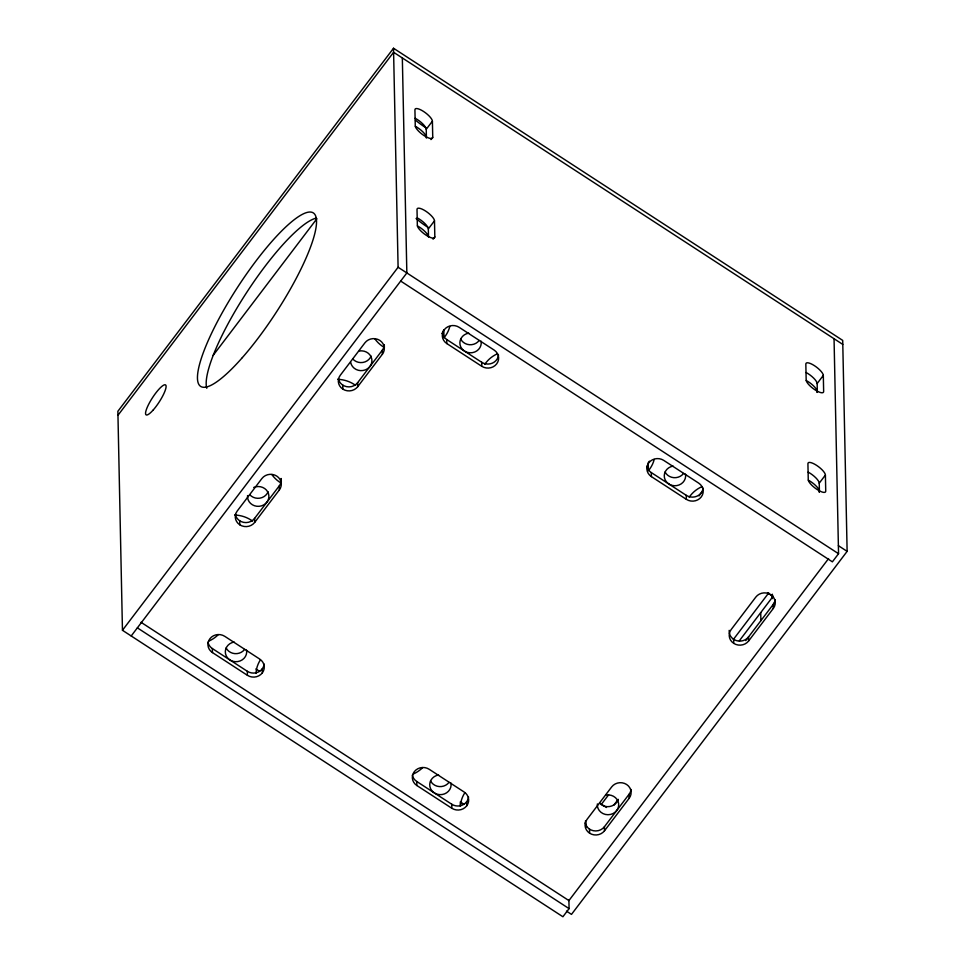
<?xml version="1.0" encoding="UTF-8"?>
<svg xmlns="http://www.w3.org/2000/svg" width="965" height="965" viewBox="0 0 965 965"><rect width="100%" height="100%" fill="white"/><g stroke="black" fill="none" stroke-linecap="round" stroke-linejoin="round"><path stroke-width="1.45" d="M566.491 911.141L571.485 914.386L847.125 551.365L842.71 340.404L393.515 48.25L117.875 411.283L122.459 630.29L562.909 916.75L569.085 908.632L568.892 899.609M117.959 415.3L393.599 52.279L842.795 344.421M213.096 355.434L316.918 218.693M426.421 138.079L426.241 129.298L432.404 121.18A10.699 3.245 37.2 0 0 423.575 111.47A10.699 3.245 37.2 0 0 414.926 109.805L415.264 125.896A10.699 3.245 37.2 0 0 424.081 135.607A10.699 3.245 37.2 0 0 432.742 137.271L432.404 121.18M430.981 139.587L432.742 137.271M122.459 630.29L398.099 267.257L393.515 48.25M428.484 236.244L428.327 228.922L434.491 220.804A10.699 3.245 37.2 0 0 425.661 211.094A10.699 3.245 37.2 0 0 417.013 209.429L417.35 225.521A10.699 3.245 37.2 0 0 426.168 235.231A10.699 3.245 37.2 0 0 434.829 236.895L434.491 220.804M131.204 635.971L406.844 272.95L402.333 57.96M433.068 239.224L434.829 236.895M235.327 514.393A10.699 9.915 -1.2 0 0 243.53 522.355A10.699 9.915 -1.2 0 0 254.615 518.362L279.271 485.89A10.699 9.915 -1.2 0 0 281.068 478.483M338.365 378.702A10.699 9.915 -1.2 0 0 346.556 386.663A10.699 9.915 -1.2 0 0 357.653 382.671L382.309 350.186A10.699 9.915 -1.2 0 0 384.215 345.373M279.355 489.906A10.699 9.915 -1.2 0 0 276.786 476.107A10.699 9.915 -1.2 0 0 261.877 478.544L237.221 511.016A10.699 9.915 -1.2 0 0 239.79 524.815A10.699 9.915 -1.2 0 0 254.7 522.391L279.355 489.906L279.271 485.89M382.393 354.215A10.699 9.915 -1.2 0 0 379.812 340.404A10.699 9.915 -1.2 0 0 364.903 342.84L340.247 375.313A10.699 9.915 -1.2 0 0 342.828 389.124A10.699 9.915 -1.2 0 0 357.726 386.688L382.393 354.215L382.309 350.186M699.034 495.889L701.772 492.283M817.343 392.321L817.15 383.539L823.314 375.421A10.699 3.245 37.2 0 0 814.496 365.711A10.699 3.245 37.2 0 0 805.835 364.046L806.173 380.138A10.699 3.245 37.2 0 0 814.991 389.848A10.699 3.245 37.2 0 0 823.652 391.513L823.314 375.421M819.43 491.945L819.237 483.175L825.401 475.057A10.699 3.245 37.2 0 0 816.583 465.347A10.699 3.245 37.2 0 0 807.922 463.683L808.26 479.774A10.699 3.245 37.2 0 0 817.09 489.484A10.699 3.245 37.2 0 0 825.738 491.149L825.401 475.057M608.589 794.822L601.448 804.231L606.442 807.488M733.364 639.457L768.755 592.884M613.764 805.22L618.227 799.334M739.347 640.772L773.182 596.201M585.152 822.771A10.699 9.915 -1.2 0 0 593.342 830.72A10.699 9.915 -1.2 0 0 604.428 826.728L629.083 794.255A10.699 9.915 -1.2 0 0 631.001 789.43M745.752 640.603L775.136 601.907M629.168 798.284A10.699 9.915 -1.2 0 0 626.599 784.473A10.699 9.915 -1.2 0 0 611.689 786.909L587.034 819.381A10.699 9.915 -1.2 0 0 589.603 833.193A10.699 9.915 -1.2 0 0 604.512 830.756L629.168 798.284L629.083 794.255M773.303 608.457A10.699 9.915 -1.2 0 0 770.721 594.657A10.699 9.915 -1.2 0 0 755.812 597.082L731.156 629.566A10.699 9.915 -1.2 0 0 733.738 643.365A10.699 9.915 -1.2 0 0 748.647 640.929L773.303 608.457L773.218 604.428A10.699 9.915 -1.2 0 0 775.124 599.615M828.573 558.59L568.916 900.586L140.987 622.268M834.05 338.739L838.549 553.717L832.385 561.835L400.68 281.068M838.38 545.671L847.125 551.365M398.099 267.257L838.549 553.717M442.356 333.142A10.699 9.915 -1.2 0 0 446.735 339.535L481.704 362.285L481.788 366.302A10.699 9.915 -1.2 0 0 496.685 363.865A10.699 9.915 -1.2 0 0 494.116 350.066L459.147 327.316A10.699 9.915 -1.2 0 0 444.238 329.753A10.699 9.915 -1.2 0 0 446.819 343.564L481.788 366.302M646.924 466.192A10.699 9.915 -1.2 0 0 651.303 472.585L686.272 495.334L686.356 499.351A10.699 9.915 -1.2 0 0 701.266 496.927A10.699 9.915 -1.2 0 0 698.684 483.115L663.715 460.377A10.699 9.915 -1.2 0 0 648.806 462.802A10.699 9.915 -1.2 0 0 651.387 476.614L686.356 499.351M767.561 592.896L772.555 596.153M255.906 668.938L259.669 671.387M464.056 804.315L460.305 801.879L460.389 805.896M207.982 642.147A10.699 9.915 -1.2 0 0 212.36 648.552L247.329 671.29L247.414 675.319A10.699 9.915 -1.2 0 0 262.323 672.882L262.239 668.866M412.393 775.088A10.699 9.915 -1.2 0 0 416.771 781.493L451.741 804.231L451.825 808.26A10.699 9.915 -1.2 0 0 466.722 805.823L466.638 801.806M262.323 672.882A10.699 9.915 -1.2 0 0 259.742 659.083L224.773 636.333A10.699 9.915 -1.2 0 0 209.863 638.77A10.699 9.915 -1.2 0 0 212.445 652.569L247.414 675.319M466.722 805.823A10.699 9.915 -1.2 0 0 464.153 792.024L429.184 769.274A10.699 9.915 -1.2 0 0 414.274 771.711A10.699 9.915 -1.2 0 0 416.856 785.51L451.825 808.26M137.368 627.853L569.085 908.632M585.429 820.974L586.515 826.788M772.338 594.211L772.434 598.59M760.722 612.618L760.89 620.676M748.647 640.929L748.563 636.912A10.699 9.915 -1.2 0 1 736.126 640.531A10.699 9.915 -1.2 0 1 729.166 630.362M733.653 639.337L733.738 643.365M651.303 472.585L651.387 476.614M604.428 826.728L604.512 830.756M589.519 829.164L589.603 833.193M446.735 339.535L446.819 343.564M443.816 329.704L443.984 337.75A30.784 28.528 -1.2 0 0 449.786 326.58M416.771 781.493L416.856 785.51M384.299 344.807L384.36 347.484A30.784 28.528 -1.2 0 1 374.854 338.812M357.653 382.671L357.726 386.688M342.744 385.095L342.828 389.124M281.249 479.159L281.298 481.837M254.615 518.362L254.7 522.391M239.706 520.798L239.79 524.815M212.36 648.552L212.445 652.569M806.233 380.536A10.699 3.245 37.2 0 1 817.041 392.429M808.32 480.172A10.699 3.245 37.2 0 1 819.128 492.066M606.189 795.051A10.699 9.915 -1.2 0 1 618.674 803.942A10.699 9.915 -1.2 0 1 607.986 814.725A10.699 9.915 -1.2 0 1 597.359 803.942M617.889 800.154A10.699 9.915 -1.2 0 1 599.627 803.133M808.151 472.126A10.699 3.245 37.2 0 1 819.237 483.175M415.155 118.249A10.699 3.245 37.2 0 1 426.241 129.298M417.242 217.873A10.699 3.245 37.2 0 1 428.327 228.922M654.186 459.521A30.784 28.528 -1.2 0 1 648.396 470.691L648.227 462.645A30.784 28.528 -1.2 0 0 649.361 461.21M481.089 341.176A10.699 9.915 -1.2 0 1 472.38 352.659A10.699 9.915 -1.2 0 1 460.016 344.626A10.699 9.915 -1.2 0 1 468.725 333.142M479.123 340.536A10.699 9.915 -1.2 0 1 460.679 339.041M689.191 497.228A30.784 28.528 -1.2 0 1 701.941 486.649M484.792 364.288A30.784 28.528 -1.2 0 1 497.542 353.709M685.5 474.117A10.699 9.915 -1.2 0 1 676.779 485.6A10.699 9.915 -1.2 0 1 664.415 477.566A10.699 9.915 -1.2 0 1 673.136 466.083M806.065 372.49A10.699 3.245 37.2 0 1 817.15 383.539M442.199 333.576A25.259 23.401 -1.2 0 1 443.2 330.959M683.534 473.477A10.699 9.915 -1.2 0 1 665.078 471.981M422.67 767.609A30.784 28.528 -1.2 0 1 413.43 773.942M244.591 649.445A10.699 9.915 -1.2 0 1 226.136 647.949M246.558 650.084A10.699 9.915 -1.2 0 1 237.836 661.568A10.699 9.915 -1.2 0 1 225.472 653.522A10.699 9.915 -1.2 0 1 234.193 642.039M218.271 634.668A30.784 28.528 -1.2 0 1 209.031 641.001M460.401 806.354A30.784 28.528 -1.2 0 1 464.792 792.832M256.002 673.413A30.784 28.528 -1.2 0 1 260.393 659.891M450.957 783.025A10.699 9.915 -1.2 0 1 442.235 794.509A10.699 9.915 -1.2 0 1 429.871 786.463A10.699 9.915 -1.2 0 1 438.593 774.979M448.99 782.386A10.699 9.915 -1.2 0 1 430.535 780.89M253.711 487.458A10.699 9.915 -1.2 0 1 268.547 493.875A10.699 9.915 -1.2 0 1 259.103 506.311A10.699 9.915 -1.2 0 1 247.547 495.576M268.077 491.788A10.699 9.915 -1.2 0 1 249.814 494.768M234.809 515.033A30.784 28.528 -1.2 0 1 252.565 521.076M281.334 483.188A30.784 28.528 -1.2 0 1 271.828 474.503M371.103 356.085A10.699 9.915 -1.2 0 1 352.852 359.064M415.324 126.294A10.699 3.245 37.2 0 1 426.409 137.344M417.411 225.931A10.699 3.245 37.2 0 1 428.496 236.98M206.775 388.28A103.412 23.027 -57 0 1 244.917 295.194A103.412 23.027 -57 0 1 315.929 218.199M337.846 379.329A30.784 28.528 -1.2 0 1 355.59 385.373M359.414 350.983A10.699 9.915 -1.2 0 1 371.778 359.028A10.699 9.915 -1.2 0 1 363.057 370.5A10.699 9.915 -1.2 0 1 350.693 362.466M428.303 227.583A30.784 9.336 37.2 0 1 416.072 218.524M426.216 127.959A30.784 9.336 37.2 0 1 415.433 120.118M498.519 355.024A10.699 9.915 -1.2 0 1 481.704 362.285M703.099 488.073A10.699 9.915 -1.2 0 1 686.272 495.334M468.556 796.981A10.699 9.915 -1.2 0 1 451.741 804.231M264.157 664.041A10.699 9.915 -1.2 0 1 247.329 671.29M153.314 409.86A17.828 3.969 -57 0 0 165.727 385.071A17.828 3.969 -57 0 0 148.465 404.709A17.828 3.969 -57 0 0 153.314 409.86M242.372 357.581A103.412 23.027 -57 0 0 314.361 213.82A103.412 23.027 -57 0 0 214.302 327.69A103.412 23.027 -57 0 0 242.372 357.581"/></g></svg>
